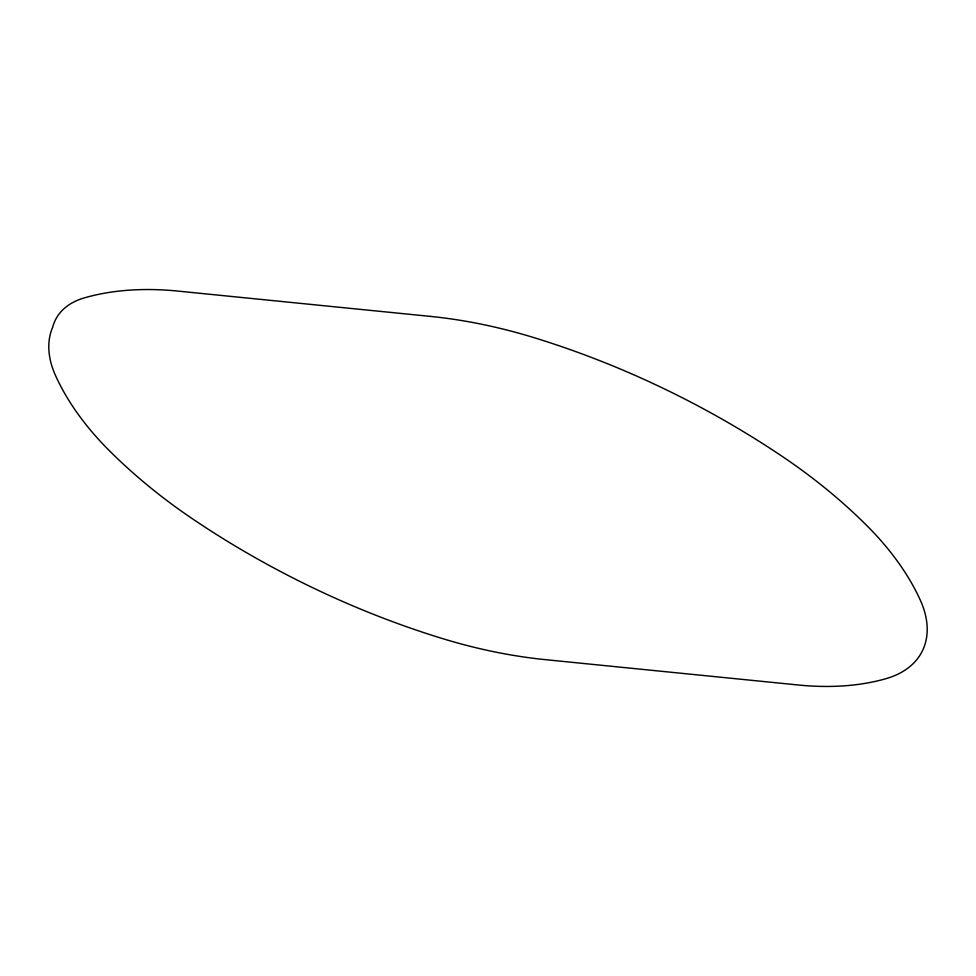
<?xml version="1.0" encoding="UTF-8"?>
<svg xmlns="http://www.w3.org/2000/svg" width="976" height="976" viewBox="0 0 976 976"><rect width="100%" height="100%" fill="white"/><g stroke="black" fill="none" stroke-linecap="round" stroke-linejoin="round"><path stroke-width="1.46" d="M430.514 316.407L177.644 291.068A265.533 164.212 27 0 0 84.351 297.875A95.221 58.877 27 0 0 52.716 327.131A118.584 73.334 27 0 0 55.73 376.016A250.076 154.647 27 0 0 108.714 450.034A391.657 242.207 27 0 0 192.809 519.037A591.688 365.902 27 0 0 440.835 638.072A391.657 242.207 27 0 0 545.486 659.666L798.356 685.006A250.076 154.647 27 0 0 886.22 678.601A118.584 73.334 27 0 0 920.27 600.057A250.076 154.647 27 0 0 867.286 526.052A391.657 242.207 27 0 0 783.191 457.049A591.688 365.902 27 0 0 535.165 338.001A391.657 242.207 27 0 0 430.514 316.407"/></g></svg>
